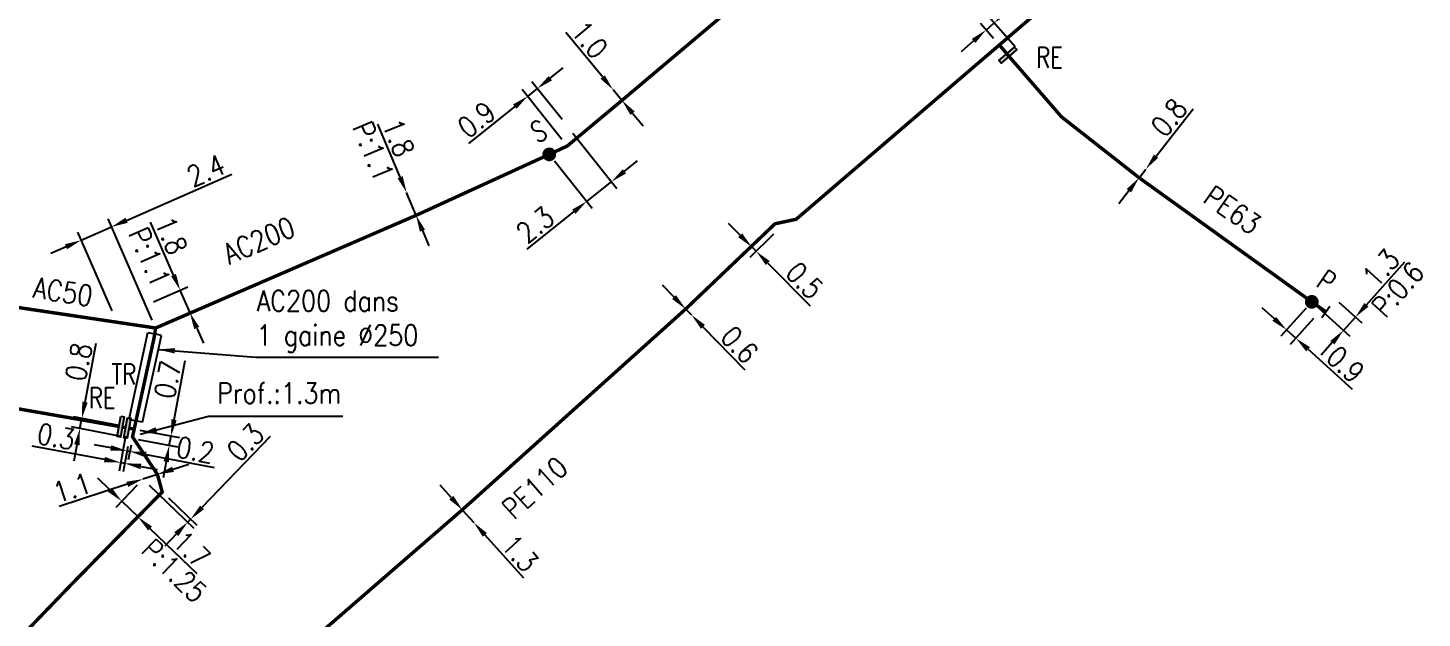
# Model space of a CAD drawing. Header units: millimetres. Extents: x 138988 to 140002, y 128990 to 130001.
# Drawn here: x 139587.9 to 139689.2, y 129587.8 to 129630.6 of the extents above; entities that cross this region are included whole.
import ezdxf
from ezdxf.enums import TextEntityAlignment as Align

# ---------------------------------------------------------------- set-up
doc = ezdxf.new("R2010")
doc.units = ezdxf.units.MM
doc.header["$PDMODE"] = 34
doc.linetypes.add('L_25_AP', pattern=[2000, 1000, 1000])
doc.linetypes.add('L_25_PE', pattern=[2000, 1000, 1000])
doc.layers.get('0').update_dxf_attribs({"linetype": 'CONTINUOUS'})
doc.layers.get('Defpoints').update_dxf_attribs({"linetype": 'CONTINUOUS'})
for name, color, linetype in [('L_150', 1, 'CONTINUOUS'), ('L_300', 7, 'CONTINUOUS'), ('L_340', 7, 'CONTINUOUS'), ('L_400', 7, 'CONTINUOUS')]:
    doc.layers.add(name, color=color, linetype=linetype)
doc.styles.add('G_ROMANS', font='ROMANS.SHX', dxfattribs={"width": 0.75})
doc.styles.get("Standard").update_dxf_attribs({"font": 'romans.shx', "width": 0.85})
doc.dimstyles.get("Standard").update_dxf_attribs({"dimtxt": 1.5, "dimasz": 1.2, "dimexe": 0.625, "dimexo": 0.625, "dimgap": 0.25, "dimtad": 1, "dimdec": 1, "dimzin": 0, "dimdsep": 46, "dimtxsty": 'Standard', "dimcen": -0.5, "dimadec": 0, "dimazin": 0, "dimtfac": 1, "dimtdec": 1, "dimtmove": 0, "dimatfit": 3, "dimfxl": 0, "dimtolj": 1, "dimtzin": 0, "dimarcsym": 0})

# ---------------------------------------------------------------- blocks, each defined once
blk = doc.blocks.new('*D355')
at = {"layer": 'Defpoints', "color": 0, "linetype": 'Continuous', "transparency": 16777216}
for p in [(139635.68, 129610.2), (139636.1, 129609.77), (139636.1, 129609.77)]:
    blk.add_point(p, dxfattribs=at)
at = {"layer": 'L_150', "color": 0, "linetype": 'Continuous', "lineweight": -2, "transparency": 16777216}
for p, q in [((139634.84, 129611.06), (139634, 129611.92)), ((139635.68, 129610.2), (139636.1, 129609.77)), ((139636.93, 129608.91), (139639.98, 129605.78))]:
    blk.add_line(p, q, dxfattribs=at)
at = {"layer": 'L_150', "color": 0, "linetype": 'Continuous', "transparency": 16777216}
for points in [[(139634.98, 129611.2), (139634.7, 129610.92), (139635.68, 129610.2)], [(139637.08, 129609.05), (139636.79, 129608.77), (139636.1, 129609.77)]]:
    blk.add_solid(points, dxfattribs=at)
at = {"layer": 'L_150', "color": 0, "linetype": 'Continuous', "transparency": 16777216, "insert": (139639.59, 129607.61), "char_height": 1.5, "attachment_point": 5, "rotation": 314.2219}
blk.add_mtext('\\A1;0.6', dxfattribs=at)
blk = doc.blocks.new('*D356')
at = {"layer": 'Defpoints', "color": 0, "linetype": 'Continuous', "transparency": 16777216}
for p in [(139642.17, 129616.39), (139642.49, 129616.07), (139640.8, 129614.39)]:
    blk.add_point(p, dxfattribs=at)
at = {"layer": 'L_150', "color": 0, "linetype": 'Continuous', "lineweight": -2, "transparency": 16777216}
for p, q in [((139639.64, 129615.56), (139638.79, 129616.41)), ((139641.73, 129615.95), (139640.04, 129614.27)), ((139642.05, 129615.63), (139640.35, 129613.95)), ((139640.48, 129614.71), (139640.8, 129614.39)), ((139641.64, 129613.54), (139644.72, 129610.44))]:
    blk.add_line(p, q, dxfattribs=at)
at = {"layer": 'L_150', "color": 0, "linetype": 'Continuous', "transparency": 16777216}
for points in [[(139639.78, 129615.7), (139639.49, 129615.42), (139640.48, 129614.71)], [(139641.79, 129613.68), (139641.5, 129613.4), (139640.8, 129614.39)]]:
    blk.add_solid(points, dxfattribs=at)
at = {"layer": 'L_150', "color": 0, "linetype": 'Continuous', "transparency": 16777216, "insert": (139644.32, 129612.27), "char_height": 1.5, "attachment_point": 5, "rotation": 314.8061}
blk.add_mtext('\\A1;0.5', dxfattribs=at)
blk = doc.blocks.new('*D357')
at = {"layer": 'Defpoints', "color": 0, "linetype": 'Continuous', "transparency": 16777216}
for p in [(139619.45, 129595.62), (139620.29, 129594.69), (139620.29, 129594.69)]:
    blk.add_point(p, dxfattribs=at)
at = {"layer": 'L_150', "color": 0, "linetype": 'Continuous', "lineweight": -2, "transparency": 16777216}
for p, q in [((139618.65, 129596.51), (139617.84, 129597.4)), ((139619.45, 129595.62), (139620.29, 129594.69)), ((139621.09, 129593.8), (139623.89, 129590.68))]:
    blk.add_line(p, q, dxfattribs=at)
at = {"layer": 'L_150', "color": 0, "linetype": 'Continuous', "transparency": 16777216}
for points in [[(139618.8, 129596.64), (139618.5, 129596.37), (139619.45, 129595.62)], [(139621.24, 129593.93), (139620.94, 129593.66), (139620.29, 129594.69)]]:
    blk.add_solid(points, dxfattribs=at)
at = {"layer": 'L_150', "color": 0, "linetype": 'Continuous', "transparency": 16777216, "insert": (139623.64, 129592.46), "char_height": 1.5, "attachment_point": 5, "rotation": 312.0215}
blk.add_mtext('\\A1;1.3', dxfattribs=at)
blk = doc.blocks.new('*D359')
at = {"layer": 'Defpoints', "color": 0, "linetype": 'Continuous', "transparency": 16777216}
for p in [(139657.5, 129630.46), (139658.45, 129629.36), (139660.04, 129628.75)]:
    blk.add_point(p, dxfattribs=at)
at = {"layer": 'L_150', "color": 0, "linetype": 'Continuous', "lineweight": -2, "transparency": 16777216}
for p, q in [((139659.01, 129631.77), (139662.31, 129634.64)), ((139659.63, 129629.23), (139657.69, 129631.45)), ((139658.04, 129629.84), (139657.09, 129630.93)), ((139657.5, 129630.46), (139658.1, 129630.98)), ((139656.6, 129629.67), (139655.69, 129628.88))]:
    blk.add_line(p, q, dxfattribs=at)
at = {"layer": 'L_150', "color": 0, "linetype": 'Continuous', "transparency": 16777216}
for points in [[(139658.88, 129631.92), (139659.14, 129631.62), (139658.1, 129630.98)], [(139656.47, 129629.82), (139656.73, 129629.52), (139657.5, 129630.46)]]:
    blk.add_solid(points, dxfattribs=at)
at = {"layer": 'L_150', "color": 0, "linetype": 'Continuous', "transparency": 16777216, "insert": (139660.46, 129634.35), "char_height": 1.5, "attachment_point": 5, "rotation": 41.0125}
blk.add_mtext('\\A1;0.8', dxfattribs=at)
blk = doc.blocks.new('L_340_21')
at = {"linetype": 'Continuous'}
blk.add_hatch(color=0, dxfattribs=at).paths.add_polyline_path([(0.125, 0.75), (-0.125, 0.75), (-0.125, -0.75), (0.125, -0.75)])
at = {"color": 0, "linetype": 'Continuous'}
blk.add_lwpolyline([(-0.125, 0.75), (0.125, 0.75), (0.125, -0.75), (-0.125, -0.75)], close=True, dxfattribs=at)
at = {"color": 0, "linetype": 'Continuous', "width": 0.75}
for tag, height, flags, p in [('RE', 1.5, 8, (0, 3)), ('DEF_LEG', 1.2, 3, (0, -5)), ('DEF_COUP', 1.2, 3, (0, -7.5)), ('DEF_TYPE', 1.2, 3, (0, -10))]:
    blk.add_attdef(tag, text='', height=height, dxfattribs=dict(at, flags=flags)).set_placement(p, align=Align.MIDDLE)
blk = doc.blocks.new('*D367')
at = {"layer": 'Defpoints', "color": 0, "linetype": 'Continuous', "transparency": 16777216}
for p in [(139630.41, 129626.12), (139630.41, 129626.12), (139631.05, 129625.35)]:
    blk.add_point(p, dxfattribs=at)
at = {"layer": 'L_150', "color": 0, "linetype": 'Continuous', "lineweight": -2, "transparency": 16777216}
for p, q in [((139629.64, 129627.05), (139626.97, 129630.27)), ((139631.05, 129625.35), (139630.41, 129626.12)), ((139631.81, 129624.43), (139632.58, 129623.5))]:
    blk.add_line(p, q, dxfattribs=at)
at = {"layer": 'L_150', "color": 0, "linetype": 'Continuous', "transparency": 16777216}
for points in [[(139629.8, 129627.17), (139629.49, 129626.92), (139630.41, 129626.12)], [(139631.97, 129624.55), (139631.66, 129624.3), (139631.05, 129625.35)]]:
    blk.add_solid(points, dxfattribs=at)
at = {"layer": 'L_150', "color": 0, "linetype": 'Continuous', "transparency": 16777216, "insert": (139628.7, 129629.76), "char_height": 1.5, "attachment_point": 5, "rotation": 309.6293}
blk.add_mtext('\\A1;1.0', dxfattribs=at)
blk = doc.blocks.new('*D368')
at = {"layer": 'Defpoints', "color": 0, "linetype": 'Continuous', "transparency": 16777216}
for p in [(139624.9, 129626.21), (139627.09, 129623.47), (139627.08, 129622.04)]:
    blk.add_point(p, dxfattribs=at)
at = {"layer": 'L_150', "color": 0, "linetype": 'Continuous', "lineweight": -2, "transparency": 16777216}
for p, q in [((139625.84, 129626.96), (139626.78, 129627.71)), ((139626.7, 129623.96), (139624.51, 129626.7)), ((139626.69, 129622.52), (139623.81, 129626.14)), ((139624.9, 129626.21), (139624.2, 129625.65)), ((139623.26, 129624.9), (139619.89, 129622.21))]:
    blk.add_line(p, q, dxfattribs=at)
at = {"layer": 'L_150', "color": 0, "linetype": 'Continuous', "transparency": 16777216}
for points in [[(139625.72, 129627.11), (139625.97, 129626.8), (139624.9, 129626.21)], [(139623.14, 129625.06), (139623.39, 129624.74), (139624.2, 129625.65)]]:
    blk.add_solid(points, dxfattribs=at)
at = {"layer": 'L_150', "color": 0, "linetype": 'Continuous', "transparency": 16777216, "insert": (139620.48, 129623.96), "char_height": 1.5, "attachment_point": 5, "rotation": 38.5584}
blk.add_mtext('\\A1;0.9', dxfattribs=at)
blk = doc.blocks.new('*D369')
at = {"layer": 'Defpoints', "color": 0, "linetype": 'Continuous', "transparency": 16777216}
for p in [(139627.09, 129623.47), (139625.77, 129621.43), (139630.29, 129619.45)]:
    blk.add_point(p, dxfattribs=at)
at = {"layer": 'L_300', "color": 0, "linetype": 'Continuous', "lineweight": -2, "transparency": 16777216}
for p, q in [((139627.48, 129622.98), (139630.68, 129618.96)), ((139626.16, 129620.95), (139628.88, 129617.53)), ((139631.23, 129620.2), (139632.17, 129620.95)), ((139630.29, 129619.45), (139628.49, 129618.02)), ((139627.55, 129617.27), (139624.14, 129614.54))]:
    blk.add_line(p, q, dxfattribs=at)
at = {"layer": 'L_300', "color": 0, "linetype": 'Continuous', "transparency": 16777216}
for points in [[(139631.11, 129620.35), (139631.35, 129620.04), (139630.29, 129619.45)], [(139627.43, 129617.42), (139627.68, 129617.11), (139628.49, 129618.02)]]:
    blk.add_solid(points, dxfattribs=at)
at = {"layer": 'L_300', "color": 0, "linetype": 'Continuous', "transparency": 16777216, "insert": (139624.75, 129616.31), "char_height": 1.5, "attachment_point": 5, "rotation": 38.5584}
blk.add_mtext('\\A1;2.3', dxfattribs=at)
blk = doc.blocks.new('*D370')
at = {"layer": 'Defpoints', "color": 0, "linetype": 'Continuous', "transparency": 16777216}
for p in [(139615.4, 129618.66), (139615.4, 129618.66), (139616.09, 129617)]:
    blk.add_point(p, dxfattribs=at)
at = {"layer": 'L_150', "color": 0, "linetype": 'Continuous', "lineweight": -2, "transparency": 16777216}
for p, q in [((139614.94, 129619.77), (139613.32, 129623.63)), ((139616.09, 129617), (139615.4, 129618.66)), ((139616.56, 129615.9), (139617.02, 129614.79))]:
    blk.add_line(p, q, dxfattribs=at)
at = {"layer": 'L_150', "color": 0, "linetype": 'Continuous', "transparency": 16777216}
for points in [[(139615.12, 129619.85), (139614.75, 129619.69), (139615.4, 129618.66)], [(139616.74, 129615.97), (139616.37, 129615.82), (139616.09, 129617)]]:
    blk.add_solid(points, dxfattribs=at)
at = {"layer": 'L_150', "color": 0, "linetype": 'Continuous', "transparency": 16777216, "insert": (139614.82, 129622.64), "char_height": 1.5, "attachment_point": 5, "rotation": 292.728}
blk.add_mtext('\\A1;1.8', dxfattribs=at)
blk = doc.blocks.new('*D371')
at = {"layer": 'Defpoints', "color": 0, "linetype": 'Continuous', "transparency": 16777216}
for p in [(139591.76, 129615.2), (139594.25, 129609.51), (139597.17, 129608.82)]:
    blk.add_point(p, dxfattribs=at)
at = {"layer": 'L_150', "color": 0, "linetype": 'Continuous', "lineweight": -2, "transparency": 16777216}
for p, q in [((139595.06, 129616.64), (139602.7, 129619.99)), ((139591.76, 129615.2), (139593.96, 129616.16)), ((139596.92, 129609.4), (139593.71, 129616.74)), ((139594, 129610.08), (139591.51, 129615.77)), ((139590.66, 129614.72), (139589.56, 129614.24))]:
    blk.add_line(p, q, dxfattribs=at)
at = {"layer": 'L_150', "color": 0, "linetype": 'Continuous', "transparency": 16777216}
for points in [[(139594.98, 129616.83), (139595.14, 129616.46), (139593.96, 129616.16)], [(139590.58, 129614.9), (139590.74, 129614.54), (139591.76, 129615.2)]]:
    blk.add_solid(points, dxfattribs=at)
at = {"layer": 'L_150', "color": 0, "linetype": 'Continuous', "transparency": 16777216, "insert": (139600.82, 129620.26), "char_height": 1.5, "attachment_point": 5, "rotation": 23.6474}
blk.add_mtext('\\A1;2.4', dxfattribs=at)
blk = doc.blocks.new('*D372')
at = {"layer": 'Defpoints', "color": 0, "linetype": 'Continuous', "transparency": 16777216}
for p in [(139598.95, 129611.57), (139596.45, 129610.47), (139597.17, 129608.82)]:
    blk.add_point(p, dxfattribs=at)
at = {"layer": 'L_150', "color": 0, "linetype": 'Continuous', "lineweight": -2, "transparency": 16777216}
for p, q in [((139598.47, 129612.67), (139596.79, 129616.51)), ((139597.02, 129610.72), (139599.52, 129611.82)), ((139599.67, 129609.92), (139598.95, 129611.57)), ((139597.74, 129609.08), (139600.25, 129610.17)), ((139600.16, 129608.82), (139600.64, 129607.72))]:
    blk.add_line(p, q, dxfattribs=at)
at = {"layer": 'L_150', "color": 0, "linetype": 'Continuous', "transparency": 16777216}
for points in [[(139598.65, 129612.75), (139598.29, 129612.59), (139598.95, 129611.57)], [(139600.34, 129608.9), (139599.97, 129608.74), (139599.67, 129609.92)]]:
    blk.add_solid(points, dxfattribs=at)
at = {"layer": 'L_150', "color": 0, "linetype": 'Continuous', "transparency": 16777216, "insert": (139598.31, 129615.54), "char_height": 1.5, "attachment_point": 5, "rotation": 293.6474}
blk.add_mtext('\\A1;1.8', dxfattribs=at)
blk = doc.blocks.new('L_300_11')
at = {"color": 0, "linetype": 'Continuous', "const_width": 0.497, "flags": 128}
blk.add_lwpolyline([(-0.25, 0, 1), (0.25, 0, 1)], format="xyb", close=True, dxfattribs=at)
at = {"color": 0, "linetype": 'Continuous', "style": 'G_ROMANS', "width": 0.75}
blk.add_text('S', height=1.5, dxfattribs=at).set_placement((0, 1.85), align=Align.MIDDLE)
at = {"color": 0, "linetype": 'Continuous', "width": 0.75, "flags": 3}
for tag, p in [('DEF_LEG', (0, -5)), ('DEF_COUP', (0, -7.5)), ('DEF_TYPE', (0, -10))]:
    blk.add_attdef(tag, text='', height=1.2, dxfattribs=at).set_placement(p, align=Align.MIDDLE)
blk = doc.blocks.new('*D373')
at = {"layer": 'Defpoints', "color": 0, "linetype": 'Continuous', "transparency": 16777216}
for p in [(139596.25, 129597.85), (139594.71, 129596.24), (139595.89, 129595.1)]:
    blk.add_point(p, dxfattribs=at)
at = {"layer": 'L_150', "color": 0, "linetype": 'Continuous', "lineweight": -2, "transparency": 16777216}
for p, q in [((139593.84, 129597.08), (139592.98, 129597.91)), ((139595.82, 129597.4), (139594.27, 129595.79)), ((139594.71, 129596.24), (139595.89, 129595.1)), ((139596.76, 129594.27), (139600.16, 129590.99))]:
    blk.add_line(p, q, dxfattribs=at)
at = {"layer": 'L_150', "color": 0, "linetype": 'Continuous', "transparency": 16777216}
for points in [[(139593.98, 129597.22), (139593.7, 129596.93), (139594.71, 129596.24)], [(139596.9, 129594.41), (139596.62, 129594.12), (139595.89, 129595.1)]]:
    blk.add_solid(points, dxfattribs=at)
at = {"layer": 'L_150', "color": 0, "linetype": 'Continuous', "transparency": 16777216, "insert": (139599.78, 129592.75), "char_height": 1.5, "attachment_point": 5, "rotation": 316.0715}
blk.add_mtext('\\A1;1.7', dxfattribs=at)
blk = doc.blocks.new('*D380')
at = {"layer": 'Defpoints', "color": 0, "linetype": 'Continuous', "transparency": 16777216}
for p in [(139595.27, 129600.83), (139595.49, 129600.92), (139595.09, 129599.89)]:
    blk.add_point(p, dxfattribs=at)
at = {"layer": 'L_150', "color": 0, "linetype": 'Continuous', "lineweight": -2, "transparency": 16777216}
for p, q in [((139593.91, 129600.12), (139592.74, 129600.34)), ((139595.15, 129600.22), (139594.98, 129599.28)), ((139595.38, 129600.31), (139595.17, 129599.24)), ((139595.09, 129599.89), (139595.29, 129599.86)), ((139596.47, 129599.63), (139601.42, 129598.68))]:
    blk.add_line(p, q, dxfattribs=at)
at = {"layer": 'L_150', "color": 0, "linetype": 'Continuous', "transparency": 16777216}
for points in [[(139593.95, 129600.31), (139593.88, 129599.92), (139595.09, 129599.89)], [(139596.51, 129599.83), (139596.43, 129599.43), (139595.29, 129599.86)]]:
    blk.add_solid(points, dxfattribs=at)
at = {"layer": 'L_150', "color": 0, "linetype": 'Continuous', "transparency": 16777216, "insert": (139600.05, 129599.96), "char_height": 1.5, "attachment_point": 5, "rotation": 349.177}
blk.add_mtext('\\A1;0.2', dxfattribs=at)
blk = doc.blocks.new('*D382')
at = {"layer": 'Defpoints', "color": 0, "linetype": 'Continuous', "transparency": 16777216}
for p in [(139591.67, 129601.52), (139595.12, 129601.63), (139595.27, 129600.83)]:
    blk.add_point(p, dxfattribs=at)
at = {"layer": 'L_340', "color": 0, "linetype": 'Continuous', "lineweight": -2, "transparency": 16777216}
for p, q in [((139592.04, 129603.44), (139592.86, 129607.73)), ((139594.51, 129601.74), (139591.2, 129602.38)), ((139591.67, 129601.52), (139591.81, 129602.26)), ((139594.66, 129600.95), (139591.05, 129601.64)), ((139591.44, 129600.34), (139591.22, 129599.16))]:
    blk.add_line(p, q, dxfattribs=at)
at = {"layer": 'L_340', "color": 0, "linetype": 'Continuous', "transparency": 16777216}
for points in [[(139591.84, 129603.48), (139592.23, 129603.4), (139591.81, 129602.26)], [(139591.25, 129600.38), (139591.64, 129600.3), (139591.67, 129601.52)]]:
    blk.add_solid(points, dxfattribs=at)
at = {"layer": 'L_340', "color": 0, "linetype": 'Continuous', "transparency": 16777216, "insert": (139591.58, 129606.36), "char_height": 1.5, "attachment_point": 5, "rotation": 79.177}
blk.add_mtext('\\A1;0.8', dxfattribs=at)
blk = doc.blocks.new('*D383')
at = {"layer": 'Defpoints', "color": 0, "linetype": 'Continuous', "transparency": 16777216}
for p in [(139597.3, 129598.19), (139596.25, 129597.85), (139596.25, 129597.85)]:
    blk.add_point(p, dxfattribs=at)
at = {"layer": 'L_150', "color": 0, "linetype": 'Continuous', "lineweight": -2, "transparency": 16777216}
for p, q in [((139598.44, 129598.56), (139599.58, 129598.94)), ((139597.3, 129598.19), (139596.25, 129597.85)), ((139595.11, 129597.47), (139590.16, 129595.85))]:
    blk.add_line(p, q, dxfattribs=at)
at = {"layer": 'L_150', "color": 0, "linetype": 'Continuous', "transparency": 16777216}
for points in [[(139598.37, 129598.75), (139598.5, 129598.37), (139597.3, 129598.19)], [(139595.05, 129597.66), (139595.17, 129597.28), (139596.25, 129597.85)]]:
    blk.add_solid(points, dxfattribs=at)
at = {"layer": 'L_150', "color": 0, "linetype": 'Continuous', "transparency": 16777216, "insert": (139591.1, 129597.21), "char_height": 1.5, "attachment_point": 5, "rotation": 18.1389}
blk.add_mtext('\\A1;1.1', dxfattribs=at)
blk = doc.blocks.new('*D384')
at = {"layer": 'Defpoints', "color": 0, "linetype": 'Continuous', "transparency": 16777216}
for p in [(139596.25, 129597.85), (139597.65, 129596.91), (139599.5, 129594.72)]:
    blk.add_point(p, dxfattribs=at)
at = {"layer": 'L_150', "color": 0, "linetype": 'Continuous', "lineweight": -2, "transparency": 16777216}
for p, q in [((139600.54, 129595.8), (139605.51, 129600.96)), ((139596.7, 129597.41), (139599.95, 129594.28)), ((139598.1, 129596.48), (139600.16, 129594.5)), ((139599.5, 129594.72), (139599.71, 129594.93)), ((139598.67, 129593.85), (139597.84, 129592.99))]:
    blk.add_line(p, q, dxfattribs=at)
at = {"layer": 'L_150', "color": 0, "linetype": 'Continuous', "transparency": 16777216}
for points in [[(139600.4, 129595.93), (139600.68, 129595.66), (139599.71, 129594.93)], [(139598.52, 129593.99), (139598.81, 129593.71), (139599.5, 129594.72)]]:
    blk.add_solid(points, dxfattribs=at)
at = {"layer": 'L_150', "color": 0, "linetype": 'Continuous', "transparency": 16777216, "insert": (139603.69, 129600.51), "char_height": 1.5, "attachment_point": 5, "rotation": 46.0715}
blk.add_mtext('\\A1;0.3', dxfattribs=at)
blk = doc.blocks.new('*D398')
at = {"layer": 'Defpoints', "color": 0, "linetype": 'Continuous', "transparency": 16777216}
for p in [(139669.11, 129620.36), (139669.11, 129620.36), (139668.62, 129619.73)]:
    blk.add_point(p, dxfattribs=at)
at = {"layer": 'L_150', "color": 0, "linetype": 'Continuous', "lineweight": -2, "transparency": 16777216}
for p, q in [((139669.86, 129621.3), (139672.56, 129624.74)), ((139668.62, 129619.73), (139669.11, 129620.36)), ((139667.88, 129618.78), (139667.14, 129617.84))]:
    blk.add_line(p, q, dxfattribs=at)
at = {"layer": 'L_150', "color": 0, "linetype": 'Continuous', "transparency": 16777216}
for points in [[(139669.7, 129621.42), (139670.01, 129621.18), (139669.11, 129620.36)], [(139667.72, 129618.91), (139668.04, 129618.66), (139668.62, 129619.73)]]:
    blk.add_solid(points, dxfattribs=at)
at = {"layer": 'L_150', "color": 0, "linetype": 'Continuous', "transparency": 16777216, "insert": (139670.79, 129624.11), "char_height": 1.5, "attachment_point": 5, "rotation": 51.848}
blk.add_mtext('\\A1;0.8', dxfattribs=at)
blk = doc.blocks.new('*D399')
at = {"layer": 'Defpoints', "color": 0, "linetype": 'Continuous', "transparency": 16777216}
for p in [(139681.17, 129610.72), (139681.71, 129609.98), (139680.01, 129608.08)]:
    blk.add_point(p, dxfattribs=at)
at = {"layer": 'L_340', "color": 0, "linetype": 'Continuous', "lineweight": -2, "transparency": 16777216}
for p, q in [((139678.45, 129609.49), (139677.56, 129610.29)), ((139680.75, 129610.25), (139678.92, 129608.22)), ((139681.3, 129609.51), (139679.59, 129607.62)), ((139679.34, 129608.68), (139680.01, 129608.08)), ((139680.9, 129607.28), (139684.1, 129604.39))]:
    blk.add_line(p, q, dxfattribs=at)
at = {"layer": 'L_340', "color": 0, "linetype": 'Continuous', "transparency": 16777216}
for points in [[(139678.58, 129609.63), (139678.31, 129609.34), (139679.34, 129608.68)], [(139681.03, 129607.43), (139680.76, 129607.13), (139680.01, 129608.08)]]:
    blk.add_solid(points, dxfattribs=at)
at = {"layer": 'L_340', "color": 0, "linetype": 'Continuous', "transparency": 16777216, "insert": (139683.61, 129606.18), "char_height": 1.5, "attachment_point": 5, "rotation": 317.9858}
blk.add_mtext('\\A1;0.9', dxfattribs=at)
blk = doc.blocks.new('L_340_07')
at = {"color": 0, "linetype": 'Continuous', "const_width": 0.25, "flags": 128}
blk.add_lwpolyline([(0, 0), (1.25, 0)], dxfattribs=at)
at = {"color": 0, "linetype": 'Continuous', "flags": 128}
blk.add_lwpolyline([(1.25, -0.5), (1.25, 0.5)], dxfattribs=at)
at = {"color": 0, "linetype": 'Continuous', "style": 'G_ROMANS', "width": 0.75, "flags": 3}
for tag, p in [('DEF_LEG', (0.72, -3.47)), ('DEF_COUP', (0.72, -5.97)), ('DEF_TYPE', (0.72, -8.47))]:
    blk.add_attdef(tag, text='', height=1.2, dxfattribs=at).set_placement(p, align=Align.MIDDLE)
blk = doc.blocks.new('*D400')
at = {"layer": 'Defpoints', "color": 0, "linetype": 'Continuous', "transparency": 16777216}
for p in [(139682.67, 129611.12), (139681.17, 129610.72), (139684.34, 129609.61)]:
    blk.add_point(p, dxfattribs=at)
at = {"layer": 'L_340', "color": 0, "linetype": 'Continuous', "lineweight": -2, "transparency": 16777216}
for p, q in [((139685.14, 129610.51), (139687.94, 129613.62)), ((139681.64, 129610.3), (139683.93, 129608.23)), ((139683.13, 129610.7), (139684.8, 129609.2)), ((139683.47, 129608.65), (139684.34, 129609.61)), ((139682.66, 129607.76), (139681.86, 129606.86))]:
    blk.add_line(p, q, dxfattribs=at)
at = {"layer": 'L_340', "color": 0, "linetype": 'Continuous', "transparency": 16777216}
for points in [[(139684.99, 129610.64), (139685.29, 129610.37), (139684.34, 129609.61)], [(139682.52, 129607.89), (139682.81, 129607.62), (139683.47, 129608.65)]]:
    blk.add_solid(points, dxfattribs=at)
at = {"layer": 'L_340', "color": 0, "linetype": 'Continuous', "transparency": 16777216, "insert": (139686.2, 129613.18), "char_height": 1.5, "attachment_point": 5, "rotation": 47.9858}
blk.add_mtext('\\A1;1.3', dxfattribs=at)
blk = doc.blocks.new('L_300_12')
at = {"color": 0, "linetype": 'Continuous', "const_width": 0.497, "flags": 128}
blk.add_lwpolyline([(-0.25, 0, 1), (0.25, 0, 1)], format="xyb", close=True, dxfattribs=at)
at = {"color": 0, "linetype": 'Continuous', "style": 'G_ROMANS', "width": 0.75}
blk.add_text('P', height=1.5, dxfattribs=at).set_placement((0, 1.85), align=Align.MIDDLE)
at = {"color": 0, "linetype": 'Continuous', "width": 0.75, "flags": 3}
for tag, p in [('DEF_LEG', (0, -5)), ('DEF_COUP', (0, -7.5)), ('DEF_TYPE', (0, -10))]:
    blk.add_attdef(tag, text='', height=1.2, dxfattribs=at).set_placement(p, align=Align.MIDDLE)
blk = doc.blocks.new('*D709')
at = {"layer": 'Defpoints', "color": 0, "linetype": 'Continuous', "transparency": 16777216}
for p in [(139595.4, 129601.52), (139595.27, 129600.83), (139598.16, 129600.29)]:
    blk.add_point(p, dxfattribs=at)
at = {"layer": 'L_150', "color": 0, "linetype": 'Continuous', "lineweight": -2, "transparency": 16777216}
for p, q in [((139598.51, 129602.16), (139599.31, 129606.46)), ((139596.02, 129601.4), (139598.9, 129600.86)), ((139598.16, 129600.29), (139598.29, 129600.98)), ((139595.89, 129600.72), (139598.77, 129600.18)), ((139597.94, 129599.11), (139597.72, 129597.93))]:
    blk.add_line(p, q, dxfattribs=at)
at = {"layer": 'L_150', "color": 0, "linetype": 'Continuous', "transparency": 16777216}
for points in [[(139598.31, 129602.2), (139598.7, 129602.12), (139598.29, 129600.98)], [(139597.74, 129599.15), (139598.13, 129599.07), (139598.16, 129600.29)]]:
    blk.add_solid(points, dxfattribs=at)
at = {"layer": 'L_150', "color": 0, "linetype": 'Continuous', "transparency": 16777216, "insert": (139598.04, 129605.08), "char_height": 1.5, "attachment_point": 5, "rotation": 79.4013}
blk.add_mtext('\\A1;0.7', dxfattribs=at)
blk = doc.blocks.new('*D710')
at = {"layer": 'Defpoints', "color": 0, "linetype": 'Continuous', "transparency": 16777216}
for p in [(139595.11, 129601.57), (139595.27, 129600.83), (139594.93, 129598.99)]:
    blk.add_point(p, dxfattribs=at)
at = {"layer": 'L_340', "color": 0, "linetype": 'Continuous', "lineweight": -2, "transparency": 16777216}
for p, q in [((139594.99, 129600.96), (139594.52, 129598.43)), ((139593.45, 129599.27), (139588.19, 129600.25)), ((139595.16, 129600.22), (139594.81, 129598.38)), ((139594.93, 129598.99), (139594.63, 129599.05)), ((139596.11, 129598.77), (139597.29, 129598.55))]:
    blk.add_line(p, q, dxfattribs=at)
at = {"layer": 'L_340', "color": 0, "linetype": 'Continuous', "transparency": 16777216}
for points in [[(139593.49, 129599.46), (139593.42, 129599.07), (139594.63, 129599.05)], [(139596.14, 129598.97), (139596.07, 129598.57), (139594.93, 129598.99)]]:
    blk.add_solid(points, dxfattribs=at)
at = {"layer": 'L_340', "color": 0, "linetype": 'Continuous', "transparency": 16777216, "insert": (139589.94, 129600.94), "char_height": 1.5, "attachment_point": 5, "rotation": 349.4013}
blk.add_mtext('\\A1;0.3', dxfattribs=at)
blk = doc.blocks.new('L_340_19')
at = {"linetype": 'Continuous'}
blk.add_hatch(color=0, dxfattribs=at).paths.add_polyline_path([(0.125, 0.75), (-0.125, 0.75), (-0.125, -0.75), (0.125, -0.75)])
at = {"color": 0, "linetype": 'Continuous'}
blk.add_lwpolyline([(-0.125, 0.75), (0.125, 0.75), (0.125, -0.75), (-0.125, -0.75)], close=True, dxfattribs=at)
at = {"color": 0, "linetype": 'Continuous', "width": 0.75}
for tag, height, flags, p in [('TR', 1.5, 8, (0, 3)), ('DEF_LEG', 1.2, 3, (0, -5)), ('DEF_COUP', 1.2, 3, (0, -7.5)), ('DEF_TYPE', 1.2, 3, (0, -10))]:
    blk.add_attdef(tag, text='', height=height, dxfattribs=dict(at, flags=flags)).set_placement(p, align=Align.MIDDLE)

msp = doc.modelspace()

# ---------------------------------------------------------------- linework, layer by layer
at = {"layer": 'L_150', "linetype": 'L_25_AP', "const_width": 0.25, "flags": 128}
msp.add_lwpolyline([(139668.96, 129658.17), (139641.87, 129634.47), (139631.05, 129625.35), (139627.08, 129622.04), (139625.77, 129621.43), (139616.09, 129617), (139597.17, 129608.82), (139597.17, 129608.82), (139597.05, 129608.08), (139595.61, 129601.47), (139595.49, 129600.92), (139597.3, 129598.19), (139597.65, 129596.91), (139597.44, 129596.7), (139597.44, 129596.7), (139591.05, 129590.2), (139581.42, 129580.22), (139581.42, 129580.22, 0.007098), (139562.62, 129559.51), (139541.69, 129534.55), (139541.82, 129533.41), (139540.29, 129531.56), (139531.77, 129520.1), (139515.27, 129495.39), (139498.19, 129467.17), (139473.96, 129423.32), (139452.9, 129384.92), (139450.53, 129380.72), (139449.41, 129378.69), (139447.39, 129375.73), (139441.86, 129367.68), (139431.28, 129354.8), (139431.28, 129354.8), (139415.24, 129339.32), (139401.72, 129327.48), (139397.3, 129323.6), (139396.92, 129323.27), (139395.44, 129321.86), (139388.63, 129315.35), (139373.42, 129300.72), (139369.31, 129297.31), (139352.3, 129283.18), (139338.03, 129270.57), (139335.8, 129268.6)], format="xyb", dxfattribs=at)
at = {"layer": 'L_150', "linetype": 'L_25_PE', "const_width": 0.25, "flags": 128}
for points in [[(139581.22, 129559.05), (139598.1, 129577.11), (139619.45, 129595.62), (139635.68, 129610.2), (139642.17, 129616.39), (139643.71, 129616.72), (139658.45, 129629.36), (139677.2, 129645.43)], [(139594.5, 129601.68), (139559.3, 129607.8), (139517.22, 129614.01), (139498.78, 129616.74), (139443.69, 129624.73), (139429.89, 129626), (139427.41, 129626.21), (139427.41, 129626.21), (139383.47, 129629.93)], [(139659.09, 129628.64), (139658.47, 129629.38)], [(139659.09, 129628.64), (139662.98, 129624.16), (139668.64, 129619.72), (139681.17, 129610.72)], [(139594.98, 129601.59), (139594.75, 129601.63)]]:
    msp.add_lwpolyline(points, dxfattribs=at)
at = {"layer": 'L_150', "linetype": 'L_25_AP', "const_width": 0.25, "flags": 128}
for points in [[(139582.54, 129611.03), (139584.84, 129610.66), (139597.17, 129608.82)], [(139595.61, 129601.47), (139595.4, 129601.52), (139595.23, 129601.55)]]:
    msp.add_lwpolyline(points, dxfattribs=at)
at = {"layer": 'L_400', "color": 7, "linetype": 'CONTINUOUS'}
for p, q in [((139595.24, 129602.2), (139596.61, 129608.49)), ((139596.22, 129601.99), (139597.59, 129608.28)), ((139596.61, 129608.49), (139597.1, 129608.39)), ((139597.59, 129608.28), (139597.1, 129608.39)), ((139595.24, 129602.2), (139595.73, 129602.09)), ((139596.22, 129601.99), (139595.73, 129602.09))]:
    msp.add_line(p, q, dxfattribs=at)

# ---------------------------------------------------------------- block references
at = {"layer": 'L_300'}
for name, p, rotation in [('L_300_11', (139625.77, 129621.43), 24.6135673691961), ('L_300_12', (139681.17, 129610.72), 324.6515644210359)]:
    msp.add_blockref(name, p, dxfattribs=dict(at, rotation=rotation))
at = {"layer": 'L_340'}
ref = msp.add_blockref('L_340_21', (139659.09, 129628.64), dxfattribs=dict(at, rotation=311.0857261811947))
ref.add_attrib('RE', 'RE', dxfattribs={"layer": '0', "color": 0, "linetype": 'Continuous', "height": 1.5, "width": 0.75, "flags": 8}).set_placement((139662.12, 129628.47), align=Align.MIDDLE)
at = {"layer": 'L_340', "rotation": 324.6515644208651}
msp.add_blockref('L_340_07', (139681.17, 129610.72), dxfattribs=at)
at = {"layer": 'L_340'}
ref = msp.add_blockref('L_340_19', (139595.11, 129601.57), dxfattribs=dict(at, rotation=349.4013097318039))
ref.add_attrib('TR', 'TR', dxfattribs={"layer": '0', "color": 0, "linetype": 'Continuous', "height": 1.5, "width": 0.75, "flags": 8}).set_placement((139594.86, 129605.46), align=Align.MIDDLE)
ref = msp.add_blockref('L_340_21', (139594.63, 129601.65), dxfattribs=dict(at, rotation=349.4013097319363))
ref.add_attrib('RE', 'RE', dxfattribs={"layer": '0', "color": 0, "linetype": 'Continuous', "height": 1.5, "width": 0.75, "flags": 8}).set_placement((139593.28, 129603.75), align=Align.MIDDLE)

# ---------------------------------------------------------------- texts
at = {"layer": 'L_150', "linetype": 'Continuous', "width": 0.85}
for s, rotation, p in [('PE63', 325.1268, (139673.18, 129618.02)), ('AC200', 23.5501, (139602.5, 129613.42)), ('AC50', 350.9374, (139588.19, 129611.05)), ('PE110', 41.9426, (139623.19, 129594.83))]:
    msp.add_text(s, height=1.5, rotation=rotation, dxfattribs=at).set_placement(p)
at = {"layer": 'L_150', "linetype": 'Continuous', "char_height": 1.5}
for s, insert, attachment_point, rotation in [('\\A1;P:1.1', (139613.15, 129619.33), 9, 292.728), ('\\A1;P:1.1', (139595.17, 129615.7), 7, 293.6474), ('\\A1;P:1.25', (139599.99, 129588.74), 9, 316.0715)]:
    msp.add_mtext(s, dxfattribs=dict(at, insert=insert, attachment_point=attachment_point, rotation=rotation))
at = {"layer": 'L_150', "linetype": 'Continuous', "insert": (139601.63, 129603.34), "char_height": 1.5, "attachment_point": 7}
msp.add_mtext('\\A1;Prof.:1.3m', dxfattribs=at)
at = {"layer": 'L_340', "linetype": 'Continuous', "insert": (139686.49, 129609.48), "char_height": 1.5, "attachment_point": 7, "rotation": 47.9858}
msp.add_mtext('\\A1;P:0.6', dxfattribs=at)
at = {"layer": 'L_400', "linetype": 'Continuous', "insert": (139604.51, 129607.04), "char_height": 1.5, "attachment_point": 7}
msp.add_mtext('\\A1;AC200 dans\\P1 gaine %%C250', dxfattribs=at)

# ---------------------------------------------------------------- dimensions: what is measured, and where the dimension line sits
at = {"layer": 'L_150', "linetype": 'Continuous'}
for base, p1, p2, angle, picture, middle in [((139657.5, 129630.46), (139660.04, 129628.75), (139658.45, 129629.36), 41.0125, '*D359', (139661.11, 129633.6)), ((139630.41, 129626.12), (139631.05, 129625.35), (139630.41, 129626.12), 309.6293, '*D367', (139627.93, 129629.12)), ((139624.9, 129626.21), (139627.08, 129622.04), (139627.09, 129623.47), 218.5584, '*D368', (139621.11, 129623.18)), ((139669.11, 129620.36), (139668.62, 129619.73), (139669.11, 129620.36), 231.848, '*D398', (139671.58, 129623.49)), ((139615.4, 129618.66), (139616.09, 129617), (139615.4, 129618.66), 292.728, '*D370', (139613.89, 129622.25)), ((139591.76, 129615.2), (139597.17, 129608.82), (139594.25, 129609.51), 23.6474, '*D371', (139601.22, 129619.34)), ((139598.95, 129611.57), (139597.17, 129608.82), (139596.45, 129610.47), 293.6474, '*D372', (139597.39, 129615.14)), ((139640.8, 129614.39), (139642.17, 129616.39), (139642.49, 129616.07), 134.8061, '*D356', (139643.61, 129611.56)), ((139636.1, 129609.77), (139635.68, 129610.2), (139636.1, 129609.77), 134.2219, '*D355', (139638.88, 129606.91)), ((139598.16, 129600.29), (139595.4, 129601.52), (139595.27, 129600.83), 79.4013, '*D709', (139599.02, 129604.9)), ((139599.5, 129594.72), (139597.65, 129596.91), (139596.25, 129597.85), 46.0715, '*D384', (139604.41, 129599.81)), ((139595.09, 129599.89), (139595.49, 129600.92), (139595.27, 129600.83), 169.177, '*D380', (139599.86, 129598.98)), ((139596.25, 129597.85), (139597.3, 129598.19), (139596.25, 129597.85), 18.1389, '*D383', (139591.41, 129596.26)), ((139594.71, 129596.24), (139595.89, 129595.1), (139596.25, 129597.85), 316.0715, '*D373', (139599.08, 129592.03)), ((139620.286881, 129594.687099), (139619.45012, 129595.615716), (139620.286881, 129594.687099), 132.021495, '*D357', (139622.893992, 129591.793793))]:
    dim = msp.add_linear_dim(base=base, p1=p1, p2=p2, angle=angle, dimstyle='Standard', dxfattribs=at)
    dim.commit()
    dim.dimension.update_dxf_attribs({"geometry": picture, "text_midpoint": middle, "dimtype": 160})
at = {"layer": 'L_300', "linetype": 'Continuous'}
dim = msp.add_linear_dim(base=(139630.29, 129619.45), p1=(139625.77, 129621.43), p2=(139627.09, 129623.47), angle=218.5584, dimstyle='Standard', dxfattribs=at)
dim.commit()
dim.dimension.update_dxf_attribs({"geometry": '*D369', "text_midpoint": (139625.38, 129615.53), "dimtype": 160})
at = {"layer": 'L_340', "linetype": 'Continuous'}
for base, p1, p2, angle, picture, middle in [((139684.34, 129609.61), (139681.17, 129610.72), (139682.67, 129611.12), 227.9858, '*D400', (139686.94, 129612.51)), ((139680.01, 129608.08), (139681.17, 129610.72), (139681.71, 129609.98), 137.9858, '*D399', (139682.95, 129605.43)), ((139591.67, 129601.52), (139595.12, 129601.63), (139595.27, 129600.83), 79.177, '*D382', (139592.56, 129606.17)), ((139594.93, 129598.99), (139595.11, 129601.57), (139595.27, 129600.83), 169.4013, '*D710', (139589.75, 129599.96))]:
    dim = msp.add_linear_dim(base=base, p1=p1, p2=p2, angle=angle, dimstyle='Standard', dxfattribs=at)
    dim.commit()
    dim.dimension.update_dxf_attribs({"geometry": picture, "text_midpoint": middle, "dimtype": 160})

# ---------------------------------------------------------------- leaders
at = {"layer": 'L_150', "linetype": 'Continuous', "annotation_type": 0, "has_hookline": 1, "hookline_direction": 0, "text_width": 9.53}
msp.add_leader([(139596.05, 129601.12), (139601, 129602.41)], dimstyle='Standard', override={"dimgap": 0.25, "dimtad": 1}, dxfattribs=at)
at = {"layer": 'L_400', "linetype": 'Continuous', "annotation_type": 0, "has_hookline": 1, "hookline_direction": 0, "text_width": 13.05}
msp.add_leader([(139597.37, 129607.26), (139604.43, 129606.7)], dimstyle='Standard', override={"dimgap": 0.25, "dimtad": 1}, dxfattribs=at)

doc.saveas('drawing.dxf')
